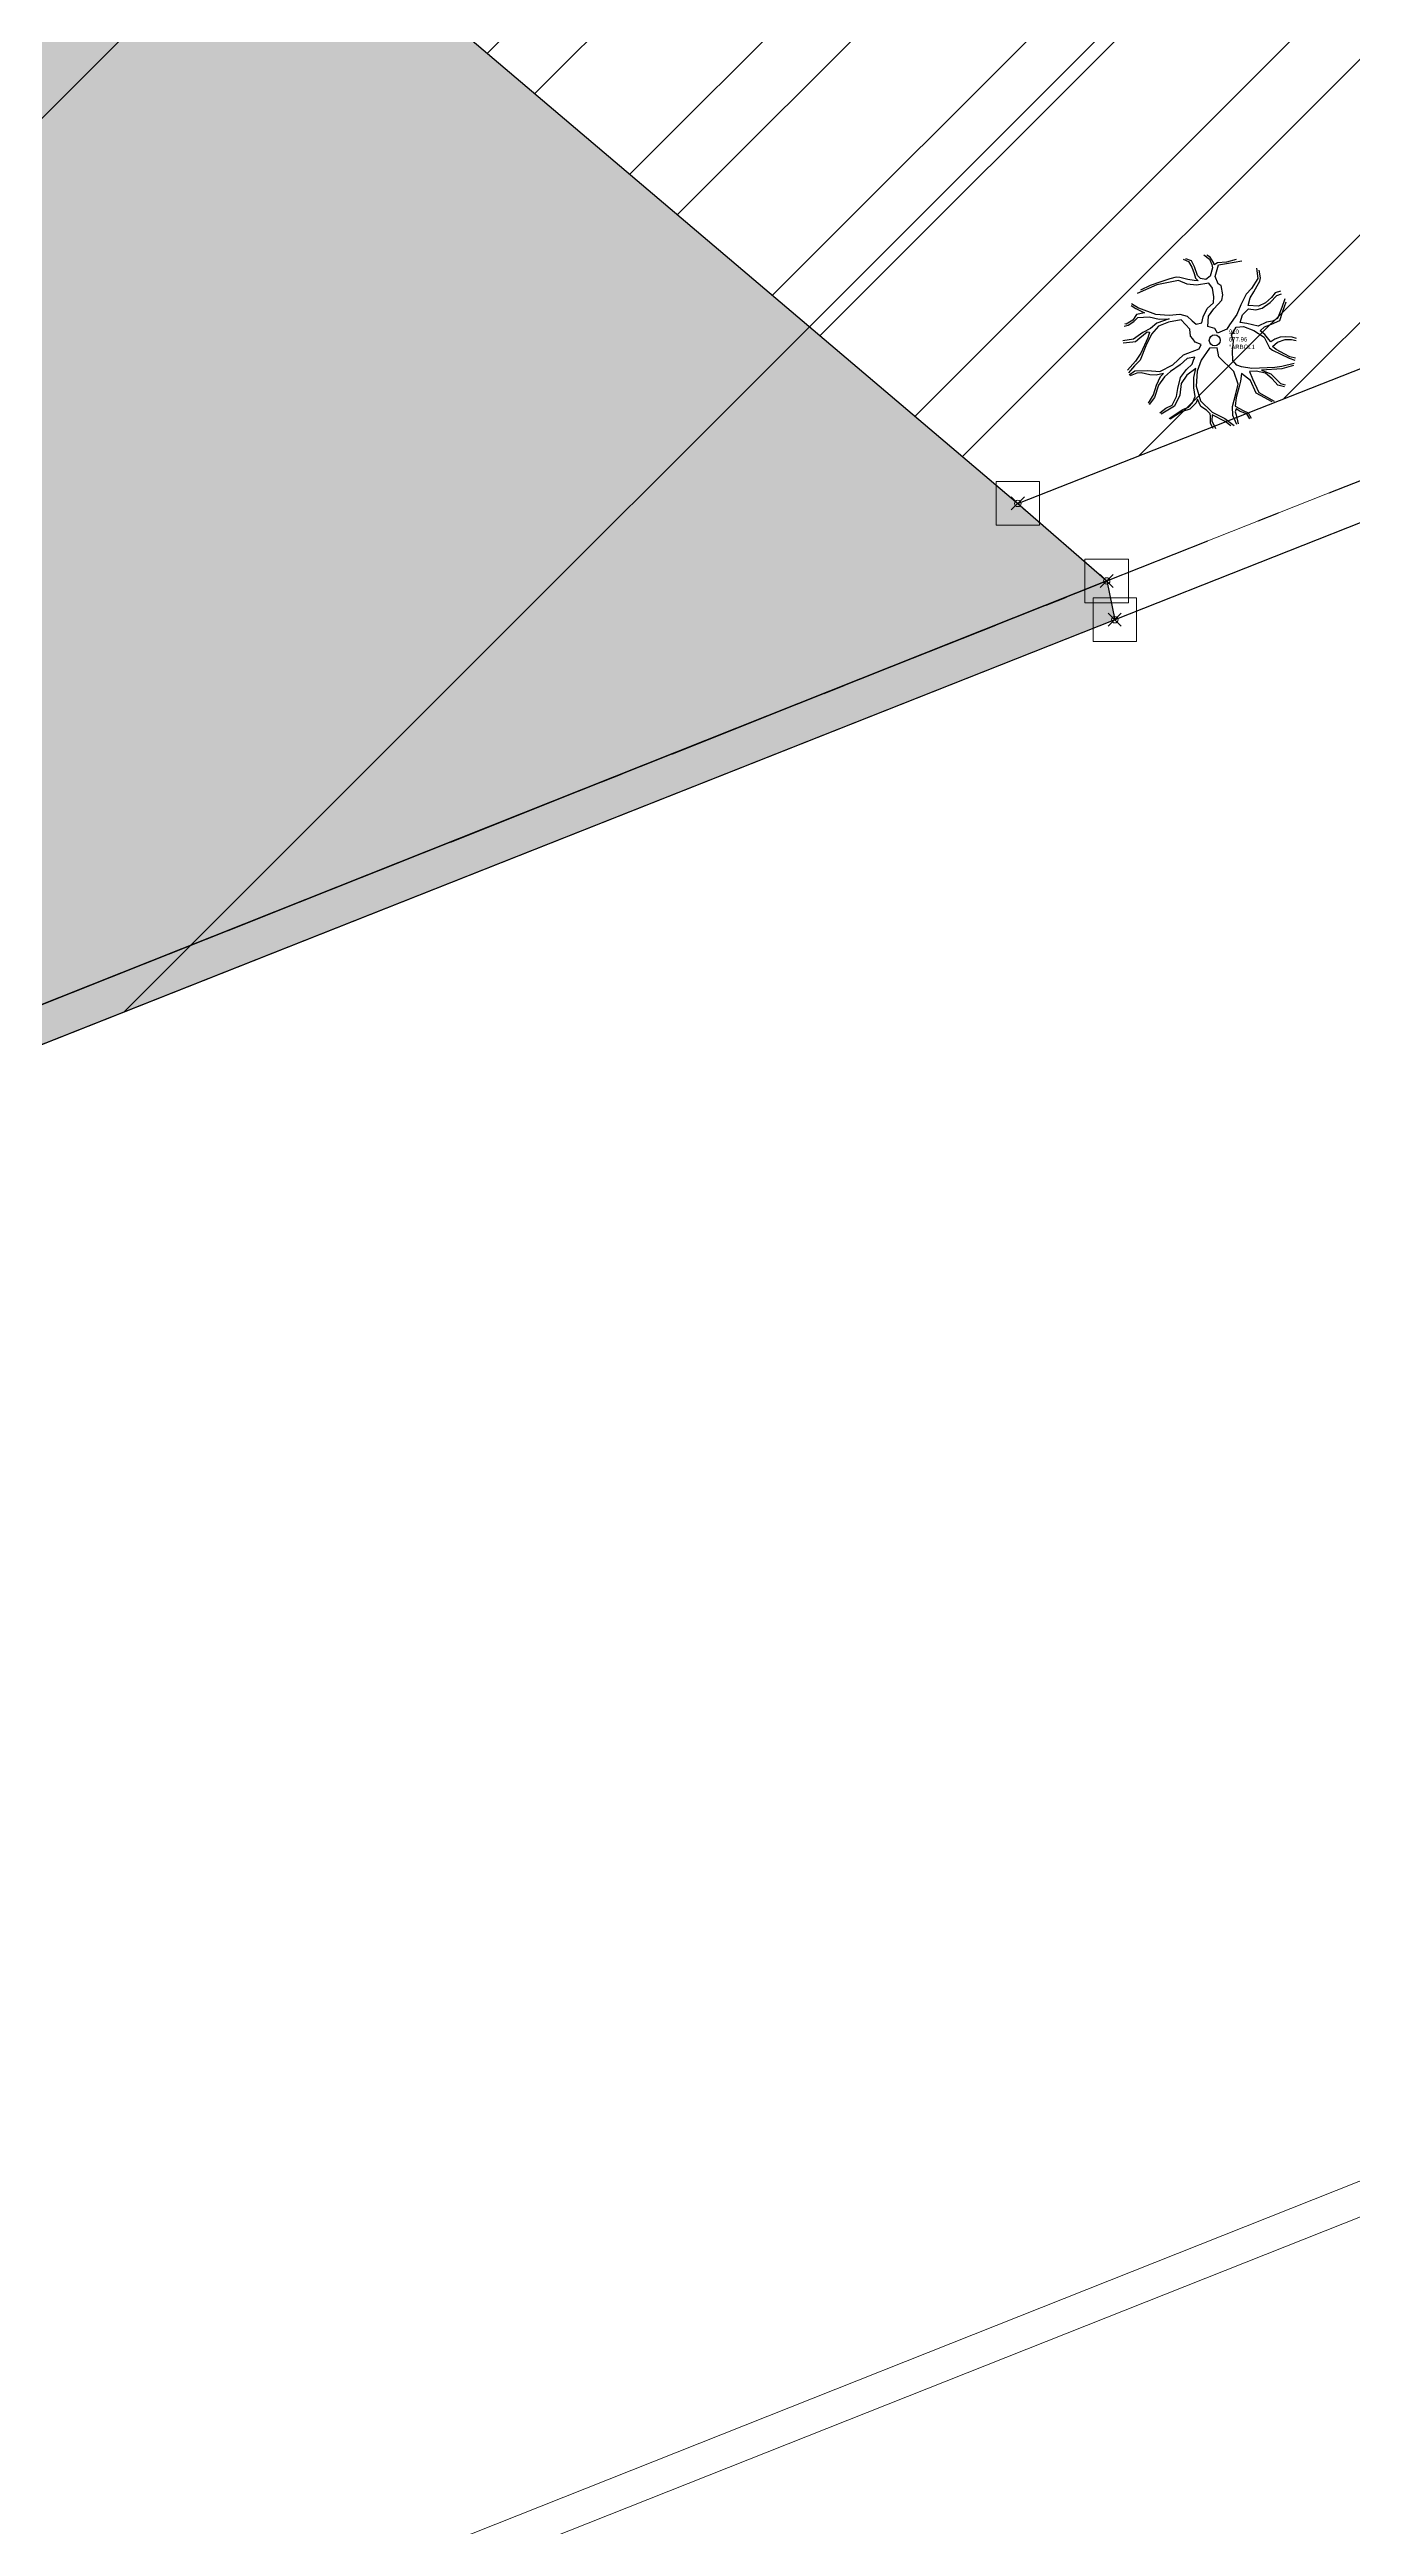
# Model space of a CAD drawing. Extents: x 350769 to 354978, y 6304672 to 6307963.
# Drawn here: x 352603.9 to 352609.89, y 6305451.9 to 6305463.3 of the extents above; entities that cross this region are included whole.
import ezdxf

# ---------------------------------------------------------------- set-up
doc = ezdxf.new("R2010")
doc.units = 0
doc.header["$PDMODE"] = 35
doc.header["$PDSIZE"] = 0.03
doc.linetypes.add('CONTINUOS', pattern=[0])
doc.linetypes.add('JPG_DASHDOT', pattern=[1, 0.5, -0.25, 0, -0.25])
for name, color, linetype in [('0-LEVANTAMIENTO 2020.SEP', 252, 'CONTINUOUS'), ('1-PAVIMENTO', 161, 'CONTINUOUS'), ('1-RADIER', 251, 'CONTINUOUS'), ('1-SOLERA', 212, 'CONTINUOUS'), ('1-SOLERA REBAJADA', 7, 'CONTINUOUS'), ('1-VEREDA', 251, 'CONTINUOUS'), ('2-ACHURADO MURO', 9, 'CONTINUOUS'), ('2-ACHURADO RADIER', 9, 'CONTINUOUS'), ('2-ACHURADO VEREDA', 252, 'CONTINUOUS'), ('C-TINN', 5, 'CONTINUOUS'), ('TOP-URB-SOLERAS', 2, 'JPG_DASHDOT'), ('V-NODE-TEXT', 1, 'CONTINUOUS'), ('Z-ARBOL1', 253, 'CONTINUOUS')]:
    doc.layers.add(name, color=color, linetype=linetype)
doc.layers.add('0_ASD_TOPOGRAFIA_ELEMENTOS', color=7, linetype='CONTINUOS', lineweight=5, true_color=0xbdbdbd)

# ---------------------------------------------------------------- blocks, each defined once
blk = doc.blocks.new('ARBOL1')
at = {"layer": 'Z-ARBOL1', "color": 9, "linetype": 'Continuous', "true_color": 0xbdbdbd}
for p, q in [((-0.596, 1.529), (-0.495, 1.484)), ((-0.437, 1.498), (-0.547, 1.538)), ((-0.495, 1.484), (-0.432, 1.382)), ((-0.384, 1.385), (-0.437, 1.498)), ((-0.203, 1.614), (-0.102, 1.53)), ((-0.088, 1.566), (-0.15, 1.604)), ((-0.102, 1.53), (-0.052, 1.431)), ((-0.024, 1.471), (-0.088, 1.566)), ((-0.052, 1.431), (-0.044, 1.366)), ((-0.013, 1.424), (-0.024, 1.471)), ((0.05, 1.463), (-0.013, 1.424)), ((0.007, 1.202), (0.071, 1.427)), ((0.224, 1.475), (0.05, 1.463)), ((0.071, 1.427), (0.219, 1.45)), ((0.219, 1.45), (0.512, 1.499)), ((0.405, 1.523), (0.224, 1.475)), ((-1.093, 1.047), (-1.461, 0.882)), ((-1.22, 1.033), (-1.401, 0.945)), ((-1.035, 1.1), (-1.22, 1.033)), ((-0.686, 1.129), (-1.093, 1.047)), ((-0.845, 1.16), (-1.035, 1.1)), ((-0.73, 1.189), (-0.845, 1.16)), ((-0.655, 1.187), (-0.73, 1.189)), ((-0.521, 1.059), (-0.686, 1.129)), ((-0.505, 1.146), (-0.655, 1.187)), ((-0.347, 1.039), (-0.521, 1.059)), ((-0.391, 1.131), (-0.505, 1.146)), ((-0.432, 1.382), (-0.387, 1.258)), ((-0.31, 1.122), (-0.391, 1.131)), ((-0.387, 1.258), (-0.363, 1.17)), ((-0.326, 1.221), (-0.384, 1.385)), ((-0.363, 1.17), (-0.31, 1.122)), ((-0.113, 1.078), (-0.347, 1.039)), ((-0.268, 1.165), (-0.326, 1.221)), ((-0.168, 1.146), (-0.268, 1.165)), ((-0.088, 1.208), (-0.168, 1.146)), ((-0.041, 0.987), (-0.113, 1.078)), ((-0.044, 1.366), (-0.088, 1.208)), ((-0.017, 0.822), (-0.041, 0.987)), ((0.063, 1.063), (0.007, 1.202)), ((0.119, 1.034), (0.063, 1.063)), ((0.155, 0.86), (0.119, 1.034)), ((0.691, 0.976), (0.589, 0.873)), ((0.81, 1.164), (0.691, 0.976)), ((0.735, 0.916), (0.797, 1.026)), ((0.786, 1.359), (0.81, 1.164)), ((0.797, 1.026), (0.849, 1.118)), ((0.861, 1.18), (0.834, 1.326)), ((0.849, 1.118), (0.861, 1.18)), ((-1.572, 0.658), (-1.487, 0.603)), ((-1.568, 0.694), (-1.437, 0.613)), ((-1.475, 0.486), (-1.543, 0.383)), ((-1.487, 0.603), (-1.324, 0.521)), ((-1.324, 0.521), (-1.475, 0.486)), ((-1.437, 0.613), (-1.116, 0.494)), ((-1.116, 0.494), (-0.859, 0.477)), ((-0.859, 0.477), (-0.656, 0.496)), ((-0.656, 0.496), (-0.52, 0.457)), ((-0.22, 0.445), (-0.142, 0.603)), ((-0.142, 0.603), (-0.025, 0.709)), ((-0.115, 0.457), (-0.02, 0.592)), ((-0.025, 0.709), (-0.017, 0.822)), ((-0.02, 0.592), (0.134, 0.755)), ((0.134, 0.755), (0.155, 0.86)), ((0.413, 0.49), (0.279, 0.292)), ((0.489, 0.668), (0.413, 0.49)), ((0.48, 0.337), (0.522, 0.483)), ((0.589, 0.873), (0.489, 0.668)), ((0.522, 0.483), (0.639, 0.595)), ((0.631, 0.66), (0.665, 0.801)), ((0.827, 0.642), (0.631, 0.66)), ((0.639, 0.595), (0.773, 0.576)), ((0.665, 0.801), (0.735, 0.916)), ((0.773, 0.576), (0.896, 0.61)), ((0.956, 0.707), (0.827, 0.642)), ((0.896, 0.61), (1.047, 0.716)), ((1.071, 0.807), (0.956, 0.707)), ((1.047, 0.716), (1.168, 0.846)), ((1.136, 0.897), (1.071, 0.807)), ((1.238, 0.929), (1.136, 0.897)), ((1.168, 0.846), (1.257, 0.88)), ((1.206, 0.474), (1.181, 0.414)), ((1.261, 0.617), (1.206, 0.474)), ((1.228, 0.373), (1.283, 0.549)), ((1.321, 0.785), (1.261, 0.617)), ((1.283, 0.549), (1.344, 0.729)), ((-1.529, 0.022), (-1.734, -0.01)), ((-1.709, 0.267), (-1.63, 0.284)), ((-1.667, 0.304), (-1.694, 0.309)), ((-1.543, 0.383), (-1.667, 0.304)), ((-1.63, 0.284), (-1.527, 0.355)), ((-1.354, 0.149), (-1.529, 0.022)), ((-1.527, 0.355), (-1.451, 0.43)), ((-1.496, -0.023), (-1.414, 0.051)), ((-1.451, 0.43), (-1.235, 0.446)), ((-1.414, 0.051), (-1.276, 0.159)), ((-1.263, 0.048), (-1.394, -0.241)), ((-1.209, 0.223), (-1.354, 0.149)), ((-1.195, 0.118), (-1.299, -0.105)), ((-1.276, 0.159), (-1.229, 0.157)), ((-1.229, 0.157), (-1.263, 0.048)), ((-1.235, 0.446), (-1.046, 0.397)), ((-1.094, 0.323), (-1.209, 0.223)), ((-1.057, 0.265), (-1.195, 0.118)), ((-0.859, 0.406), (-1.094, 0.323)), ((-0.87, 0.345), (-1.057, 0.265)), ((-1.046, 0.397), (-0.859, 0.406)), ((-0.635, 0.389), (-0.87, 0.345)), ((-0.47, 0.211), (-0.635, 0.389)), ((-0.52, 0.457), (-0.426, 0.369)), ((-0.454, 0.079), (-0.47, 0.211)), ((-0.416, 0.027), (-0.454, 0.079)), ((-0.426, 0.369), (-0.35, 0.303)), ((-0.366, -0.034), (-0.416, 0.027)), ((-0.35, 0.303), (-0.241, 0.333)), ((-0.241, 0.333), (-0.22, 0.445)), ((-0.131, 0.261), (-0.115, 0.457)), ((-0.001, 0.224), (-0.131, 0.261)), ((0.051, 0.137), (-0.001, 0.224)), ((0.23, 0.212), (0.051, 0.137)), ((0.279, 0.292), (0.23, 0.212)), ((0.318, 0.099), (0.402, 0.249)), ((0.351, -0.016), (0.318, 0.099)), ((0.402, 0.249), (0.541, 0.261)), ((0.607, 0.319), (0.48, 0.337)), ((0.541, 0.261), (0.739, 0.185)), ((0.817, 0.266), (0.607, 0.319)), ((0.739, 0.185), (0.928, 0.059)), ((0.976, 0.345), (0.817, 0.266)), ((0.856, 0.182), (0.938, 0.256)), ((0.946, 0.114), (0.856, 0.182)), ((0.928, 0.059), (1.034, -0.141)), ((0.938, 0.256), (1.072, 0.307)), ((1.016, 0.017), (0.946, 0.114)), ((1.089, 0.362), (0.976, 0.345)), ((1.056, -0.029), (1.016, 0.017)), ((1.135, 0.026), (1.056, -0.029)), ((1.072, 0.307), (1.228, 0.373)), ((1.181, 0.414), (1.089, 0.362)), ((1.23, 0.059), (1.135, 0.026)), ((1.185, -0.035), (1.325, 0.015)), ((1.341, 0.064), (1.23, 0.059)), ((1.325, 0.015), (1.449, 0.018)), ((1.457, 0.061), (1.341, 0.064)), ((1.449, 0.018), (1.535, 0.001)), ((1.542, 0.038), (1.457, 0.061)), ((-1.728, -0.049), (-1.545, -0.026)), ((-1.491, -0.389), (-1.646, -0.558)), ((-1.545, -0.026), (-1.496, -0.023)), ((-1.405, -0.373), (-1.515, -0.48)), ((-1.394, -0.241), (-1.491, -0.389)), ((-1.299, -0.105), (-1.405, -0.373)), ((-1.034, -0.585), (-0.79, -0.459)), ((-0.653, -0.459), (-0.835, -0.585)), ((-0.79, -0.459), (-0.59, -0.273)), ((-0.521, -0.343), (-0.653, -0.459)), ((-0.59, -0.273), (-0.294, -0.162)), ((-0.532, -0.546), (-0.425, -0.451)), ((-0.378, -0.313), (-0.521, -0.343)), ((-0.425, -0.451), (-0.403, -0.372)), ((-0.403, -0.372), (-0.378, -0.313)), ((-0.258, -0.08), (-0.366, -0.034)), ((-0.253, -0.375), (-0.333, -0.578)), ((-0.294, -0.162), (-0.258, -0.08)), ((-0.1, -0.148), (-0.253, -0.375)), ((0.047, -0.138), (-0.1, -0.148)), ((0.075, -0.31), (0.047, -0.138)), ((0.359, -0.588), (0.075, -0.31)), ((0.337, -0.2), (0.351, -0.016)), ((0.343, -0.38), (0.337, -0.2)), ((0.417, -0.465), (0.343, -0.38)), ((0.506, -0.501), (0.417, -0.465)), ((1.034, -0.141), (1.088, -0.183)), ((1.088, -0.112), (1.185, -0.035)), ((1.159, -0.171), (1.088, -0.112)), ((1.088, -0.183), (1.403, -0.332)), ((1.321, -0.259), (1.159, -0.171)), ((1.497, -0.434), (1.263, -0.491)), ((1.414, -0.309), (1.321, -0.259)), ((1.403, -0.332), (1.511, -0.373)), ((1.519, -0.335), (1.414, -0.309)), ((-1.515, -0.48), (-1.628, -0.61)), ((-1.613, -0.648), (-1.505, -0.572)), ((-1.466, -0.618), (-1.593, -0.671)), ((-1.505, -0.572), (-1.27, -0.566)), ((-1.389, -0.613), (-1.466, -0.618)), ((-1.225, -0.651), (-1.389, -0.613)), ((-1.27, -0.566), (-1.034, -0.585)), ((-1.102, -0.655), (-1.225, -0.651)), ((-1.152, -1.024), (-1.097, -0.842)), ((-1.062, -0.842), (-1.135, -1.078)), ((-0.966, -0.624), (-1.102, -0.655)), ((-1.097, -0.842), (-1.025, -0.683)), ((-0.95, -0.684), (-1.062, -0.842)), ((-1.025, -0.683), (-0.966, -0.624)), ((-0.835, -0.585), (-0.95, -0.684)), ((-0.719, -1.055), (-0.697, -0.906)), ((-0.697, -0.906), (-0.644, -0.698)), ((-0.632, -0.815), (-0.66, -1.034)), ((-0.644, -0.698), (-0.532, -0.546)), ((-0.526, -0.656), (-0.632, -0.815)), ((-0.357, -0.528), (-0.526, -0.656)), ((-0.397, -0.7), (-0.357, -0.528)), ((-0.393, -0.893), (-0.397, -0.7)), ((-0.369, -1.058), (-0.393, -0.893)), ((-0.333, -0.578), (-0.353, -0.862)), ((-0.353, -0.862), (-0.268, -1.141)), ((0.444, -0.822), (0.359, -0.588)), ((0.396, -1.005), (0.444, -0.822)), ((0.463, -0.871), (0.403, -1.077)), ((0.483, -0.766), (0.463, -0.871)), ((0.503, -0.622), (0.483, -0.766)), ((0.676, -0.758), (0.503, -0.622)), ((0.699, -0.531), (0.506, -0.501)), ((0.779, -0.579), (0.654, -0.587)), ((0.654, -0.587), (0.71, -0.726)), ((0.782, -0.996), (0.676, -0.758)), ((0.99, -0.516), (0.699, -0.531)), ((0.71, -0.726), (0.833, -0.98)), ((0.957, -0.619), (0.779, -0.579)), ((1.261, -0.536), (0.879, -0.559)), ((0.879, -0.559), (1.057, -0.632)), ((1.081, -0.726), (0.957, -0.619)), ((1.135, -0.512), (0.99, -0.516)), ((1.057, -0.632), (1.242, -0.814)), ((1.189, -0.843), (1.081, -0.726)), ((1.263, -0.491), (1.135, -0.512)), ((1.313, -0.873), (1.189, -0.843)), ((1.242, -0.814), (1.327, -0.837)), ((1.485, -0.476), (1.261, -0.536)), ((-1.251, -1.184), (-1.152, -1.024)), ((-1.135, -1.078), (-1.235, -1.206)), ((-1.032, -1.367), (-0.919, -1.279)), ((-0.761, -1.239), (-1.009, -1.391)), ((-0.919, -1.279), (-0.805, -1.218)), ((-0.86, -1.47), (-0.749, -1.395)), ((-0.624, -1.349), (-0.842, -1.486)), ((-0.805, -1.218), (-0.719, -1.055)), ((-0.66, -1.034), (-0.761, -1.239)), ((-0.749, -1.395), (-0.601, -1.302)), ((-0.469, -1.295), (-0.624, -1.349)), ((-0.601, -1.302), (-0.496, -1.258)), ((-0.496, -1.258), (-0.419, -1.176)), ((-0.351, -1.177), (-0.469, -1.295)), ((-0.419, -1.176), (-0.369, -1.058)), ((-0.323, -1.105), (-0.351, -1.177)), ((-0.261, -1.245), (-0.323, -1.105)), ((-0.268, -1.141), (-0.047, -1.35)), ((-0.158, -1.316), (-0.261, -1.245)), ((-0.089, -1.387), (-0.158, -1.316)), ((-0.083, -1.426), (-0.089, -1.387)), ((-0.047, -1.35), (0.19, -1.472)), ((0.337, -1.244), (0.396, -1.005)), ((0.338, -1.417), (0.337, -1.244)), ((0.403, -1.077), (0.385, -1.24)), ((0.385, -1.24), (0.535, -1.32)), ((0.404, -1.289), (0.385, -1.349)), ((0.385, -1.349), (0.402, -1.404)), ((0.476, -1.341), (0.404, -1.289)), ((0.605, -1.385), (0.476, -1.341)), ((0.535, -1.32), (0.629, -1.364)), ((0.662, -1.479), (0.605, -1.385)), ((0.629, -1.364), (0.686, -1.464)), ((0.863, -1.037), (0.782, -0.996)), ((0.833, -0.98), (1.118, -1.143)), ((1.08, -1.161), (0.863, -1.037)), ((-0.082, -1.567), (-0.083, -1.426)), ((-0.031, -1.66), (-0.082, -1.567)), ((-0.05, -1.4), (-0.058, -1.514)), ((-0.058, -1.514), (0.016, -1.663)), ((0.199, -1.531), (-0.05, -1.4)), ((0.19, -1.472), (0.368, -1.603)), ((0.301, -1.608), (0.199, -1.531)), ((0.416, -1.588), (0.338, -1.417)), ((0.402, -1.404), (0.439, -1.571))]:
    blk.add_line(p, q, dxfattribs=at)
at = {"layer": 'Z-ARBOL1', "color": 9, "true_color": 0xbdbdbd}
blk.add_circle((0, 0), 0.104, dxfattribs=at)
blk = doc.blocks.new('*U739', base_point=(352609.261, 6305461.961))
at = {"layer": 'Z-ARBOL1', "linetype": 'ByBlock', "lineweight": -2, "xscale": 0.244140002980629, "yscale": 0.244140002980629, "zscale": 0.244140002980629}
blk.add_blockref('ARBOL1', (352609.261, 6305461.961), dxfattribs=at)
at = {"layer": 'V-NODE-TEXT', "linetype": 'ByBlock', "char_height": 0.02}
for s, insert, attachment_point in [('910', (352609.326, 6305462.001), 4), ('677.96', (352609.326, 6305461.976), 1), ('°ARBOL1', (352609.326, 6305461.931), 4)]:
    blk.add_mtext(s, dxfattribs=dict(at, insert=insert, attachment_point=attachment_point))
blk = doc.blocks.new('*U5018', base_point=(352609.261, 6305461.961))
at = {"layer": 'Z-ARBOL1', "linetype": 'ByBlock', "lineweight": -2, "xscale": 0.244140002980629, "yscale": 0.244140002980629, "zscale": 0.244140002980629}
blk.add_blockref('ARBOL1', (352609.261, 6305461.961), dxfattribs=at)
at = {"layer": 'V-NODE-TEXT', "linetype": 'ByBlock', "char_height": 0.02}
for s, insert, attachment_point in [('910', (352609.326, 6305462.001), 4), ('677.96', (352609.326, 6305461.976), 1), ('°ARBOL1', (352609.326, 6305461.931), 4)]:
    blk.add_mtext(s, dxfattribs=dict(at, insert=insert, attachment_point=attachment_point))
blk = doc.blocks.new('TOPOGRAFIA')
at = {"layer": '1-SOLERA REBAJADA', "lineweight": 0, "true_color": 0xbdbdbd}
h = blk.add_hatch(color=9, dxfattribs=at)
h.dxf.hatch_style = 1
h.paths.add_polyline_path([(390608.764, 6302460.854), (390608.801, 6302460.676), (390599.579, 6302457.023), (390599.612, 6302457.213)])
at = {"layer": '2-ACHURADO MURO', "lineweight": 0, "true_color": 0xbdbdbd}
h = blk.add_hatch(dxfattribs=at)
h.set_pattern_fill('ANSI31', color=9, scale=0.02)
h.set_pattern_definition([(45, (38000, -3000), (-0.04490128060535, 0.04490128060535), [])])
edge = h.paths.add_edge_path()
edge.add_arc((382661.85, 6299825.394), 8364.202, 18.3674399, 18.3922061)
edge.add_arc((390695.997, 6302489.995), 100.495, 185.19876, 194.71567, ccw=False)
edge.add_arc((390673.639, 6302485.801), 77.878, 170.45979, 183.61657, ccw=False)
edge.add_arc((390705.887, 6302474.938), 111.61, 159.20617, 167.70266, ccw=False)
edge.add_line((390601.547, 6302514.56), (390605.592, 6302523.604))
edge.add_line((390605.592, 6302523.604), (390603.34, 6302524.862))
edge.add_line((390603.34, 6302524.862), (390594.96, 6302529.443))
edge.add_line((390594.96, 6302529.443), (390595.066, 6302529.636))
edge.add_line((390595.066, 6302529.636), (390603.446, 6302525.055))
edge.add_line((390603.446, 6302525.055), (390605.944, 6302523.66))
edge.add_line((390605.944, 6302523.66), (390601.77, 6302514.429))
edge.add_line((390601.77, 6302514.429), (390598.743, 6302505.085))
edge.add_arc((390651.907, 6302488.119), 55.806, 162.3005, 177.465)
edge.add_arc((390670.896, 6302486.044), 74.878, 176.52198, 191.8431)
edge.add_arc((390658.022, 6302482.114), 61.483, 190.72048, 200.04418)
edge.add_line((390600.263, 6302461.041), (390599.983, 6302460.901))
edge.add_line((390599.983, 6302460.901), (390599.939, 6302461.036))
at = {"layer": '2-ACHURADO RADIER', "lineweight": 0, "true_color": 0xbdbdbd}
h = blk.add_hatch(color=9, dxfattribs=at)
h.dxf.hatch_style = 1
h.paths.add_polyline_path([(390613.727, 6302525.092), (390607.006, 6302529.698), (390606.856, 6302529.485), (390606.807, 6302529.517), (390606.159, 6302528.504), (390606.024, 6302528.293), (390605.474, 6302528.645), (390603.446, 6302525.055), (390605.944, 6302523.66), (390601.77, 6302514.429), (390598.743, 6302505.085, 0.066264), (390596.156, 6302490.587, 0.066951), (390597.612, 6302470.677, 0.040705), (390600.263, 6302461.041), (390599.983, 6302460.901), (390599.796, 6302457.878), (390599.647, 6302457.818), (390599.62, 6302457.775), (390599.627, 6302457.735), (390599.527, 6302457.558), (390599.474, 6302457.336), (390599.748, 6302457.267), (390608.764, 6302460.854), (390608.355, 6302461.211), (390605.764, 6302463.41), (390603.505, 6302471.819, -0.054417), (390602.004, 6302486.991, -0.06575), (390604.317, 6302502.974, -0.044792), (390609.716, 6302517.616, -0.024826)])
h.paths.add_polyline_path([(390599.873, 6302457.625), (390599.82, 6302457.475), (390599.769, 6302457.342), (390599.8, 6302457.355), (390599.802, 6302457.36), (390599.736, 6302457.351), (390599.781, 6302457.376), (390599.793, 6302457.405), (390599.82, 6302457.475), (390599.873, 6302457.625), (390599.774, 6302457.587), (390599.676, 6302457.481), (390599.658, 6302457.483), (390599.642, 6302457.472), (390599.581, 6302457.455), (390599.552, 6302457.459), (390599.671, 6302457.519), (390599.727, 6302457.568), (390599.759, 6302457.612), (390599.813, 6302457.629), (390599.774, 6302457.587)], flags=16)
at = {"layer": '1-PAVIMENTO', "color": 9, "lineweight": 0, "true_color": 0xbdbdbd, "flags": 128}
blk.add_lwpolyline([(390592.357, 6302446.525), (390602.496, 6302450.542), (390611.704, 6302454.196), (390619.629, 6302457.311), (390627.28, 6302460.321), (390640.928, 6302465.683), (390656.674, 6302471.923, -0.768044), (390657.261, 6302471.131), (390650.269, 6302462.337, -0.108657), (390643.235, 6302456.621), (390631.521, 6302452.025), (390622.067, 6302448.316), (390609.866, 6302443.569), (390600.084, 6302439.685), (390582.401, 6302432.72)], format="xyb", dxfattribs=at)
blk.add_lwpolyline([(390441.522, 6302394.629), (390452.503, 6302398.982), (390458.213, 6302401.216), (390468.05, 6302405.104), (390476.439, 6302408.401), (390481.682, 6302410.475), (390490.722, 6302414.053), (390503.01, 6302418.889), (390512.509, 6302422.629), (390523.045, 6302426.8), (390532.693, 6302430.631), (390541.368, 6302434.036), (390559.984, 6302441.387), (390574.209, 6302447), (390587.598, 6302452.326), (390599.579, 6302457.023), (390608.801, 6302460.676), (390618.951, 6302464.69)], dxfattribs=at)
at = {"layer": '1-RADIER', "color": 9, "lineweight": 0, "true_color": 0xbdbdbd}
for p, q in [((390605.764, 6302463.41), (390608.355, 6302461.211)), ((390608.355, 6302461.211), (390608.764, 6302460.854)), ((390608.764, 6302460.854), (390599.612, 6302457.213))]:
    blk.add_line(p, q, dxfattribs=at)
at = {"layer": '1-SOLERA', "color": 9, "lineweight": 0, "true_color": 0xbdbdbd}
for p, q in [((390608.764, 6302460.854), (390618.854, 6302464.849)), ((390599.612, 6302457.213), (390608.764, 6302460.854))]:
    blk.add_line(p, q, dxfattribs=at)
at = {"layer": '1-SOLERA', "color": 9, "lineweight": 0, "true_color": 0xbdbdbd, "flags": 128}
blk.add_lwpolyline([(390592.396, 6302446.375), (390602.55, 6302450.4), (390611.744, 6302454.047), (390619.668, 6302457.156), (390627.339, 6302460.184), (390641.001, 6302465.55), (390656.864, 6302471.736, -0.766369), (390657.196, 6302471.285), (390650.134, 6302462.425, -0.106138), (390643.207, 6302456.797), (390631.437, 6302452.157), (390621.991, 6302448.486), (390609.825, 6302443.715), (390600.076, 6302439.845), (390582.373, 6302432.897)], format="xyb", dxfattribs=at)
at = {"layer": '1-SOLERA REBAJADA', "color": 9, "lineweight": 0, "true_color": 0xbdbdbd, "flags": 128}
blk.add_lwpolyline([(390608.764, 6302460.854), (390608.801, 6302460.676), (390599.579, 6302457.023), (390599.612, 6302457.213), (390608.764, 6302460.854)], dxfattribs=at)
at = {"layer": '1-VEREDA', "color": 9, "true_color": 0xbdbdbd, "flags": 128}
blk.add_lwpolyline([(390688.808, 6302496.674), (390675.378, 6302491.326), (390662.77, 6302486.309), (390650.76, 6302481.531), (390641.08, 6302477.675), (390632.611, 6302474.335), (390623.668, 6302470.801), (390617.537, 6302468.424), (390605.764, 6302463.41), (390608.355, 6302461.211), (390618.346, 6302465.146), (390624.871, 6302467.668), (390633.825, 6302471.211), (390642.415, 6302474.593), (390652.307, 6302478.512), (390664.168, 6302483.169), (390676.565, 6302488.051), (390690.331, 6302493.466)], dxfattribs=at)
at = {"layer": 'C-TINN', "color": 9, "linetype": 'Continuous', "lineweight": 0, "true_color": 0xbdbdbd}
for points, elevation in [([(390608.255, 6302461.111), (390608.255, 6302461.311), (390608.455, 6302461.311), (390608.455, 6302461.111), (390608.255, 6302461.111)], 677.948), ([(390608.664, 6302460.754), (390608.664, 6302460.954), (390608.864, 6302460.954), (390608.864, 6302460.754), (390608.664, 6302460.754)], 677.926), ([(390608.701, 6302460.576), (390608.701, 6302460.776), (390608.901, 6302460.776), (390608.901, 6302460.576), (390608.701, 6302460.576)], 677.756)]:
    blk.add_lwpolyline(points, dxfattribs=dict(at, elevation=elevation))
for p in [(390608.355, 6302461.211, 677.948), (390608.764, 6302460.854, 677.926), (390608.801, 6302460.676, 677.756)]:
    blk.add_point(p, dxfattribs=at)
at = {"layer": 'Z-ARBOL1', "color": 9, "lineweight": 0, "true_color": 0xbdbdbd}
blk.add_blockref('*U5018', (390609.261, 6302461.961), dxfattribs=at)

msp = doc.modelspace()

# ---------------------------------------------------------------- hatches: boundary and pattern name
at = {"layer": '0-LEVANTAMIENTO 2020.SEP'}
h = msp.add_hatch(dxfattribs=at)
h.set_pattern_fill('ANSI31', color=252)
h.paths.add_polyline_path([(352458.213, 6305401.216), (352452.503, 6305398.982), (352452.816, 6305399.28), (352452.609, 6305399.636), (352451.638, 6305400.227), (352457.678, 6305402.577), (352457.689, 6305402.79), (352457.683, 6305402.996), (352454.252, 6305411.685), (352450.931, 6305420.069), (352447.151, 6305429.404), (352442.008, 6305442.347), (352436.835, 6305455.304), (352430.757, 6305470.685), (352440.792, 6305475.07), (352451.682, 6305479.894), (352465.771, 6305486.18), (352480.216, 6305492.535), (352496.407, 6305499.712), (352513.657, 6305507.299), (352529.161, 6305514.161), (352541.959, 6305519.8), (352561.927, 6305528.675), (352571.449, 6305540.268), (352583.647, 6305555.178), (352598.213, 6305545.789), (352605.453, 6305541.805), (352602.222, 6305538.721), (352606.073, 6305535.813), (352608.645, 6305532.42), (352608.792, 6305532.234), (352608.857, 6305528.43), (352613.727, 6305525.092), (352613.927, 6305524.926), (352609.716, 6305517.616), (352604.317, 6305502.974), (352607.353, 6305483.644), (352606.958, 6305479.393), (352608.039, 6305476.818), (352609.065, 6305474.225), (352617.537, 6305468.424), (352618.346, 6305465.146), (352618.854, 6305464.849), (352618.951, 6305464.69), (352608.801, 6305460.676), (352599.579, 6305457.023), (352587.598, 6305452.326), (352574.209, 6305447), (352559.984, 6305441.387), (352541.368, 6305434.036), (352532.693, 6305430.631), (352523.045, 6305426.8), (352512.509, 6305422.629), (352503.01, 6305418.889), (352490.722, 6305414.053), (352481.682, 6305410.475), (352476.439, 6305408.401), (352468.05, 6305405.104)])
at = {"layer": '1-SOLERA REBAJADA'}
h = msp.add_hatch(color=256, dxfattribs=at)
h.dxf.hatch_style = 1
h.paths.add_polyline_path([(352608.764, 6305460.854), (352608.801, 6305460.676), (352599.579, 6305457.023), (352599.612, 6305457.213)])
at = {"layer": '2-ACHURADO MURO'}
h = msp.add_hatch(dxfattribs=at)
h.set_pattern_fill('ANSI31', color=256, scale=0.02)
h.set_pattern_definition([(45, (0, 0), (-0.04490128060535, 0.04490128060535), [])])
edge = h.paths.add_edge_path()
edge.add_arc((344661.85, 6302825.394), 8364.202, 18.3674399, 18.3922061)
edge.add_arc((352695.997, 6305489.995), 100.495, 185.19876, 194.71567, ccw=False)
edge.add_arc((352673.639, 6305485.801), 77.878, 170.45979, 183.61657, ccw=False)
edge.add_arc((352705.887, 6305474.938), 111.61, 159.20617, 167.70266, ccw=False)
edge.add_line((352601.547, 6305514.56), (352605.592, 6305523.604))
edge.add_line((352605.592, 6305523.604), (352603.34, 6305524.862))
edge.add_line((352603.34, 6305524.862), (352594.96, 6305529.443))
edge.add_line((352594.96, 6305529.443), (352595.066, 6305529.636))
edge.add_line((352595.066, 6305529.636), (352603.446, 6305525.055))
edge.add_line((352603.446, 6305525.055), (352605.944, 6305523.66))
edge.add_line((352605.944, 6305523.66), (352601.77, 6305514.429))
edge.add_line((352601.77, 6305514.429), (352598.743, 6305505.085))
edge.add_arc((352651.907, 6305488.119), 55.806, 162.3005, 177.465)
edge.add_arc((352670.896, 6305486.044), 74.878, 176.52198, 191.8431)
edge.add_arc((352658.022, 6305482.114), 61.483, 190.72048, 200.04418)
edge.add_line((352600.263, 6305461.041), (352599.983, 6305460.901))
edge.add_line((352599.983, 6305460.901), (352599.939, 6305461.036))
at = {"layer": '2-ACHURADO RADIER'}
h = msp.add_hatch(color=256, dxfattribs=at)
h.dxf.hatch_style = 1
h.paths.add_polyline_path([(352613.727, 6305525.092), (352607.006, 6305529.698), (352606.856, 6305529.485), (352606.807, 6305529.517), (352606.159, 6305528.504), (352606.024, 6305528.293), (352605.474, 6305528.645), (352603.446, 6305525.055), (352605.944, 6305523.66), (352601.77, 6305514.429), (352598.743, 6305505.085, 0.066264), (352596.156, 6305490.587, 0.066951), (352597.612, 6305470.677, 0.040705), (352600.263, 6305461.041), (352599.983, 6305460.901), (352599.796, 6305457.878), (352599.647, 6305457.818), (352599.62, 6305457.775), (352599.627, 6305457.735), (352599.527, 6305457.558), (352599.474, 6305457.336), (352599.748, 6305457.267), (352608.764, 6305460.854), (352608.355, 6305461.211), (352605.764, 6305463.41), (352603.505, 6305471.819, -0.054417), (352602.004, 6305486.991, -0.06575), (352604.317, 6305502.974, -0.044792), (352609.716, 6305517.616, -0.024826)])
h.paths.add_polyline_path([(352599.873, 6305457.625), (352599.82, 6305457.475), (352599.769, 6305457.342), (352599.8, 6305457.355), (352599.802, 6305457.36), (352599.736, 6305457.351), (352599.781, 6305457.376), (352599.793, 6305457.405), (352599.82, 6305457.475), (352599.873, 6305457.625), (352599.774, 6305457.587), (352599.676, 6305457.481), (352599.658, 6305457.483), (352599.642, 6305457.472), (352599.581, 6305457.455), (352599.552, 6305457.459), (352599.671, 6305457.519), (352599.727, 6305457.568), (352599.759, 6305457.612), (352599.813, 6305457.629), (352599.774, 6305457.587)], flags=16)
at = {"layer": '2-ACHURADO VEREDA'}
h = msp.add_hatch(dxfattribs=at)
h.set_pattern_fill('ANSI32', color=256, scale=0.09)
h.paths.add_polyline_path([(352778.513, 6305530.641), (352778.682, 6305530.165, 0.30076), (352781.877, 6305535.88), (352781.417, 6305539.545), (352780.967, 6305539.483), (352779.696, 6305548.344), (352778.207, 6305548.171), (352779.429, 6305539.404), (352778.4, 6305538.745), (352779.051, 6305534.166), (352777.12, 6305533.349), (352776.949, 6305533.635), (352767.175, 6305529.661), (352757.695, 6305525.376), (352748.002, 6305520.893), (352737.888, 6305516.144), (352730.032, 6305512.591), (352725.232, 6305511.131), (352711.741, 6305505.751), (352701.822, 6305501.812), (352688.808, 6305496.674), (352675.378, 6305491.326), (352662.77, 6305486.309), (352650.76, 6305481.531), (352641.08, 6305477.675), (352632.611, 6305474.335), (352623.668, 6305470.801), (352617.537, 6305468.424), (352605.764, 6305463.41), (352608.355, 6305461.211), (352618.346, 6305465.146), (352624.871, 6305467.668), (352633.825, 6305471.211), (352642.415, 6305474.593), (352652.307, 6305478.512), (352664.168, 6305483.169), (352676.565, 6305488.051), (352690.331, 6305493.466), (352703.095, 6305498.55), (352713.345, 6305502.582), (352726.41, 6305507.725), (352731.324, 6305509.731), (352740.236, 6305513.341), (352747.826, 6305516.788), (352758.93, 6305522.123), (352768.406, 6305526.356)])

# ---------------------------------------------------------------- linework, layer by layer
at = {"layer": '0-LEVANTAMIENTO 2020.SEP', "flags": 128}
msp.add_lwpolyline([(352583.647, 6305555.178), (352598.213, 6305545.789), (352605.453, 6305541.805), (352602.222, 6305538.721), (352606.073, 6305535.813), (352608.645, 6305532.42), (352608.792, 6305532.234), (352608.857, 6305528.43), (352613.727, 6305525.092), (352613.927, 6305524.926), (352609.716, 6305517.616), (352604.317, 6305502.974), (352607.353, 6305483.644), (352606.958, 6305479.393), (352608.039, 6305476.818), (352609.065, 6305474.225), (352617.537, 6305468.424), (352618.346, 6305465.146), (352618.854, 6305464.849), (352618.951, 6305464.69), (352608.801, 6305460.676), (352599.579, 6305457.023), (352587.598, 6305452.326)], dxfattribs=at)
at = {"layer": '1-RADIER'}
for p, q in [((352605.764, 6305463.41), (352608.355, 6305461.211)), ((352608.355, 6305461.211), (352608.764, 6305460.854)), ((352608.764, 6305460.854), (352599.612, 6305457.213))]:
    msp.add_line(p, q, dxfattribs=at)
at = {"layer": '1-SOLERA REBAJADA', "flags": 128}
msp.add_lwpolyline([(352608.764, 6305460.854), (352608.801, 6305460.676), (352599.579, 6305457.023), (352599.612, 6305457.213), (352608.764, 6305460.854)], dxfattribs=at)
at = {"layer": '1-VEREDA', "flags": 128}
msp.add_lwpolyline([(352688.808, 6305496.674), (352675.378, 6305491.326), (352662.77, 6305486.309), (352650.76, 6305481.531), (352641.08, 6305477.675), (352632.611, 6305474.335), (352623.668, 6305470.801), (352617.537, 6305468.424), (352605.764, 6305463.41), (352608.355, 6305461.211), (352618.346, 6305465.146), (352624.871, 6305467.668), (352633.825, 6305471.211), (352642.415, 6305474.593), (352652.307, 6305478.512), (352664.168, 6305483.169), (352676.565, 6305488.051), (352690.331, 6305493.466)], dxfattribs=at)
at = {"layer": 'TOP-URB-SOLERAS'}
for p, q in [((352608.764, 6305460.854), (352618.854, 6305464.849)), ((352599.612, 6305457.213), (352608.764, 6305460.854))]:
    msp.add_line(p, q, dxfattribs=at)

# ---------------------------------------------------------------- block references
at = {"layer": 'Z-ARBOL1'}
msp.add_blockref('*U739', (352609.261, 6305461.961), dxfattribs=at)

# ---------------------------------------------------------------- next in the draw order: block references
at = {"layer": '0_ASD_TOPOGRAFIA_ELEMENTOS', "color": 30, "true_color": 0xf26507}
msp.add_blockref('TOPOGRAFIA', (-38000, 3000), dxfattribs=at)

doc.saveas('drawing.dxf')
